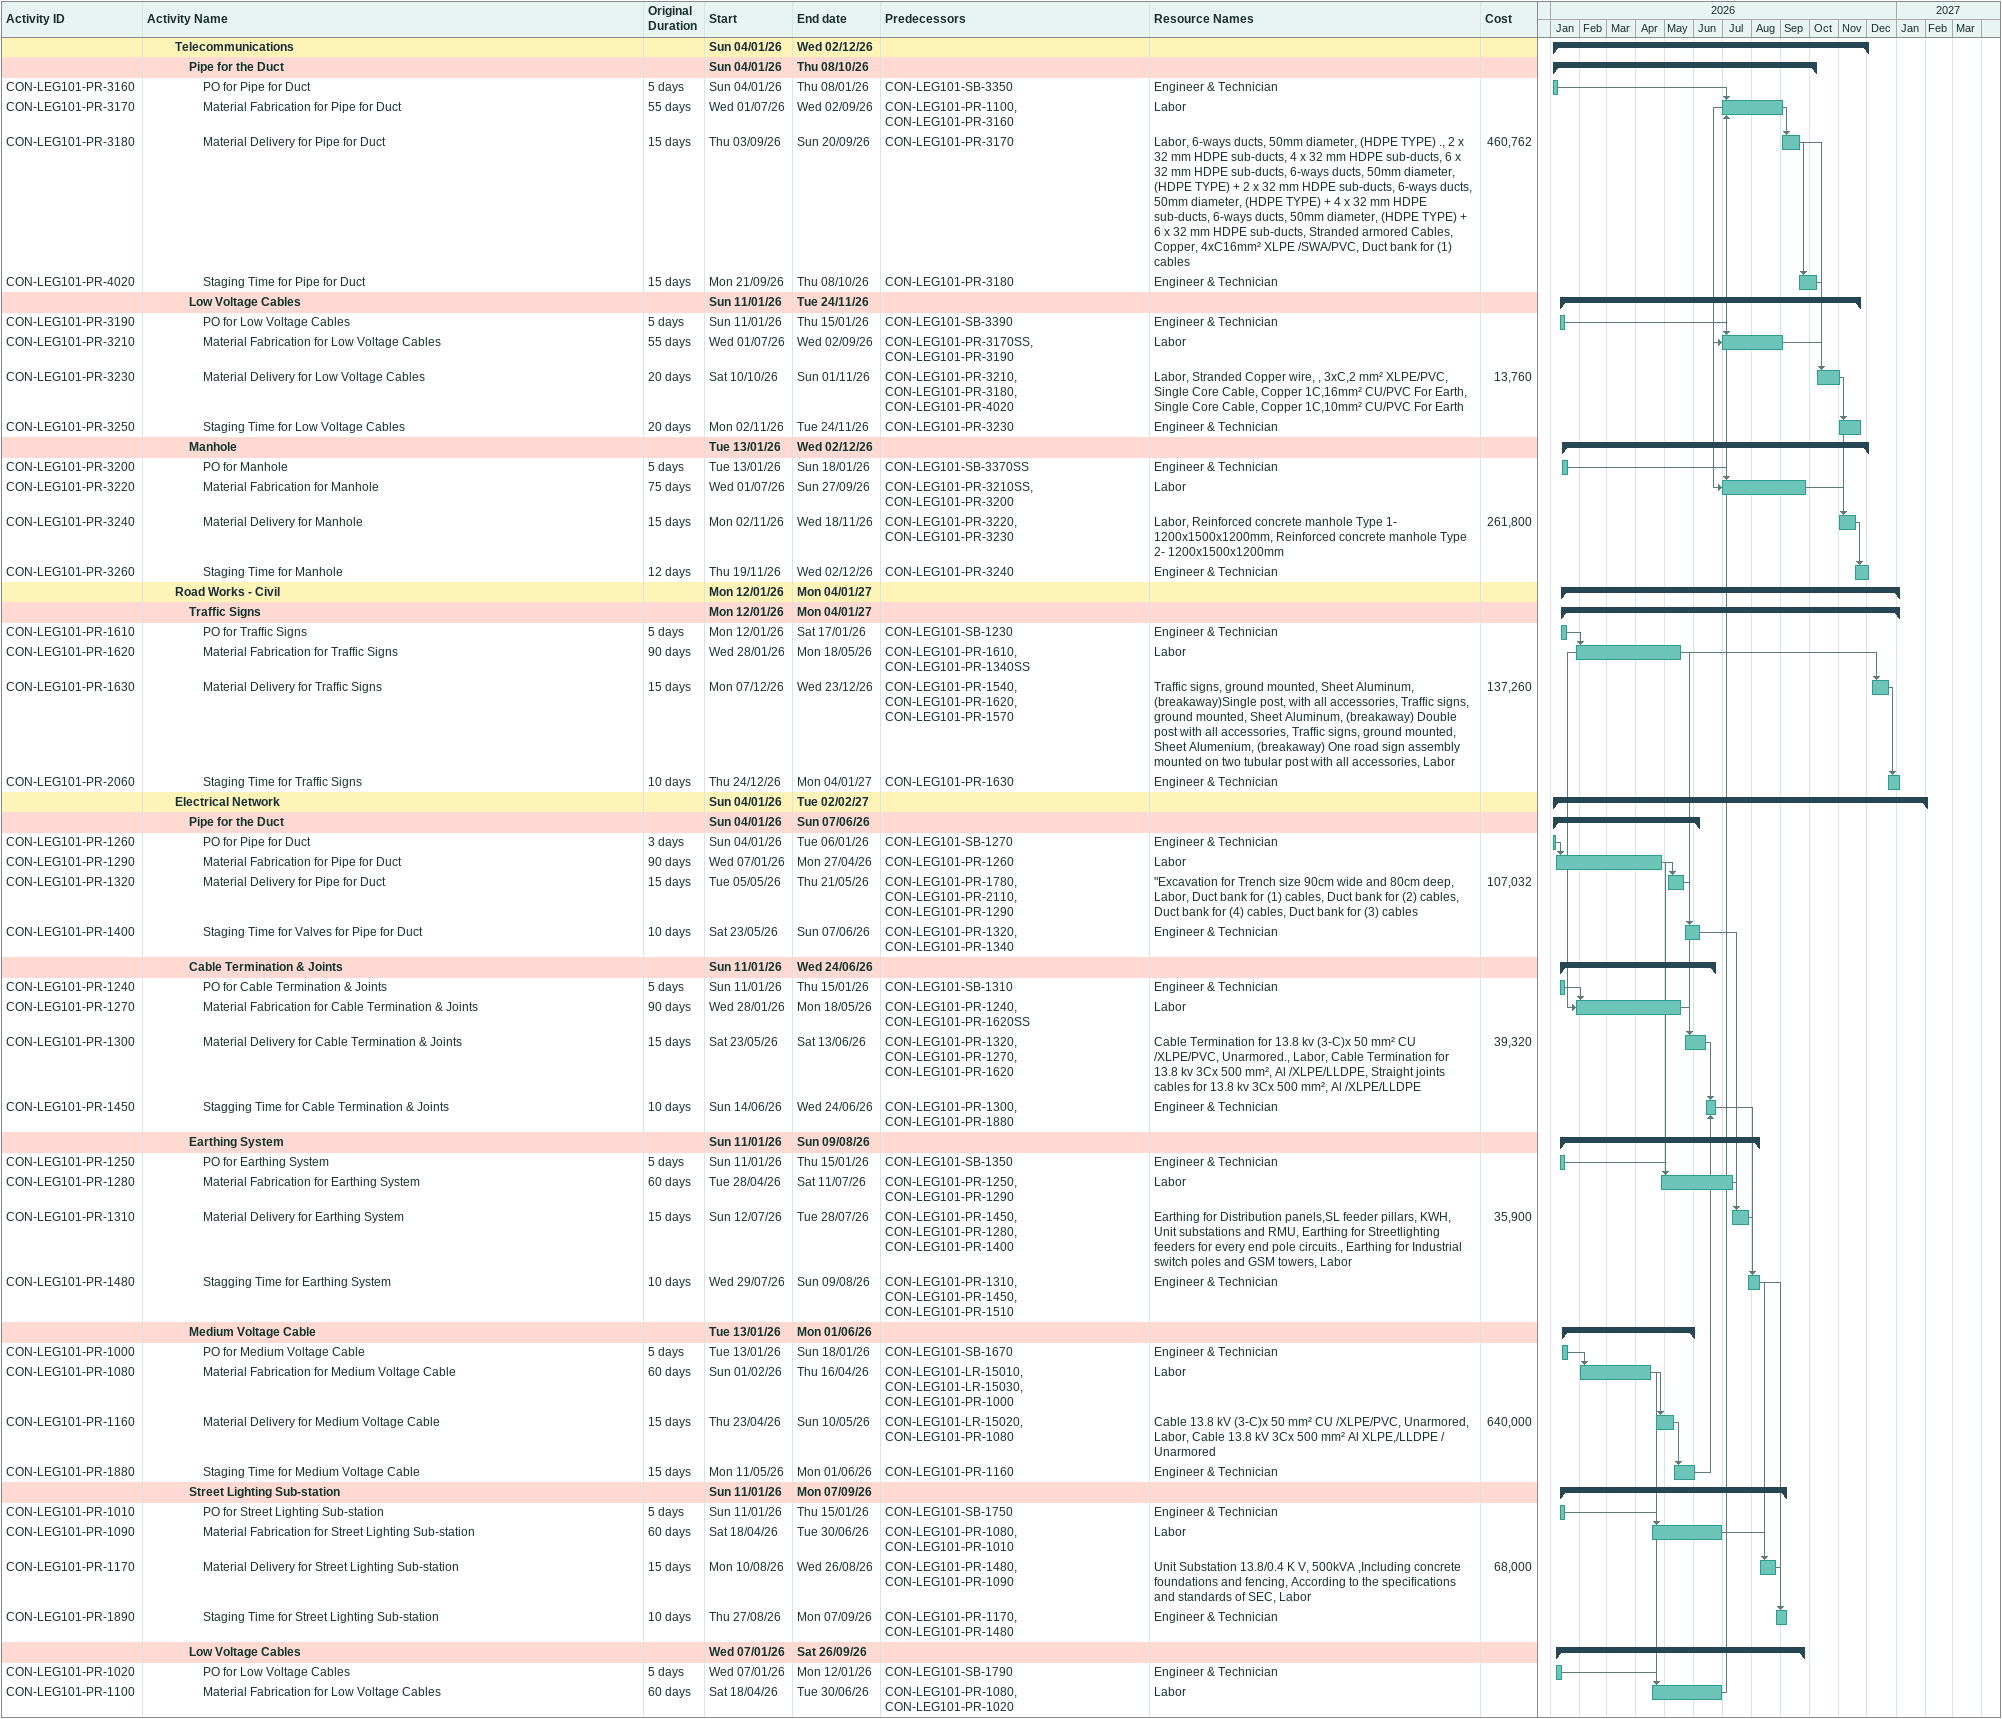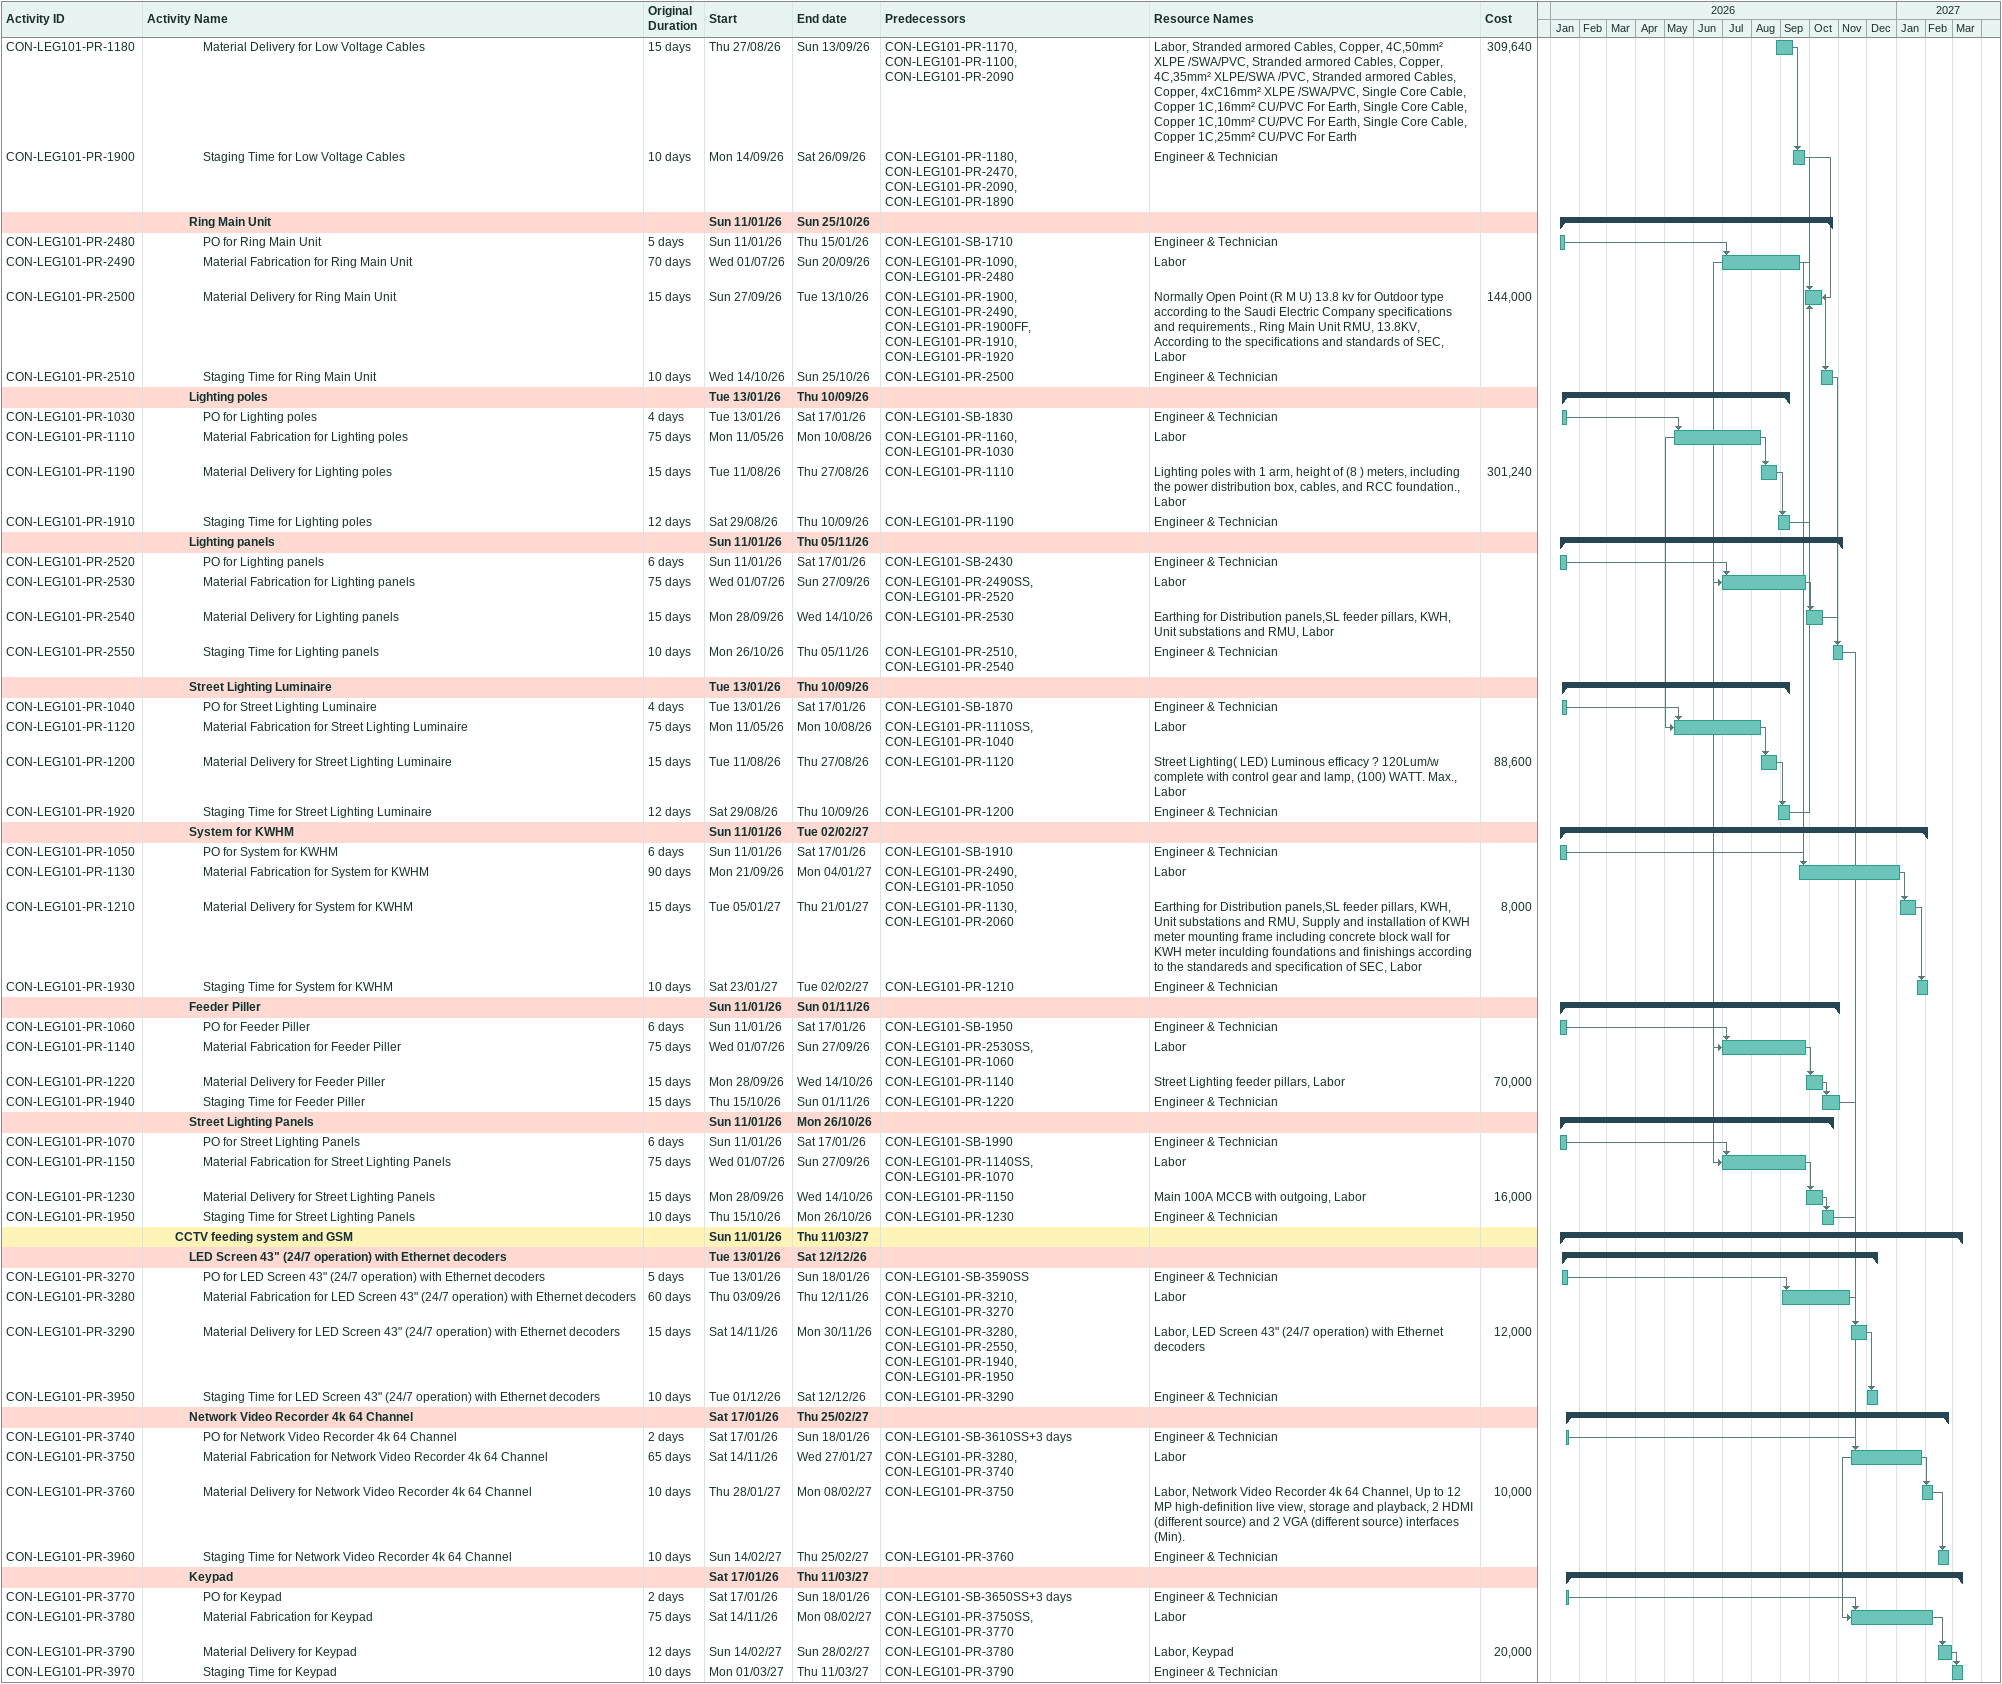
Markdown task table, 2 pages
| ID | Level | Task | Original duration | Start | Finish | Predecessors | Resources | Cost |
|---|---|---|---|---|---|---|---|---|
|  | 3 | **Telecommunications** |  | 2026-01-04 | 2026-12-02 |  |  |  |
|  | 4 | **Pipe for the Duct** |  | 2026-01-04 | 2026-10-08 |  |  |  |
| CON-LEG101-PR-3160 | 5 | PO for Pipe for Duct | 5d | 2026-01-04 | 2026-01-08 | CON-LEG101-SB-3350 | Engineer & Technician |  |
| CON-LEG101-PR-3170 | 5 | Material Fabrication for Pipe for Duct | 55d | 2026-07-01 | 2026-09-02 | CON-LEG101-PR-1100, CON-LEG101-PR-3160 | Labor |  |
| CON-LEG101-PR-3180 | 5 | Material Delivery for Pipe for Duct | 15d | 2026-09-03 | 2026-09-20 | CON-LEG101-PR-3170 | Labor, 6-ways ducts, 50mm diameter, (HDPE TYPE) ., 2 x 32 mm HDPE sub-ducts, 4 x 32 mm HDPE sub-ducts, 6 x 32 mm HDPE sub-ducts, 6-ways ducts, 50mm diameter, (HDPE TYPE) + 2 x 32 mm HDPE sub-ducts, 6-ways ducts, 50mm diameter, (HDPE TYPE) + 4 x 32 mm HDPE sub-ducts, 6-ways ducts, 50mm diameter, (HDPE TYPE) + 6 x 32 mm HDPE sub-ducts, Stranded armored Cables, Copper, 4xC16mm² XLPE /SWA/PVC, Duct bank for (1) cables | 460762 |
| CON-LEG101-PR-4020 | 5 | Staging Time for Pipe for Duct | 15d | 2026-09-21 | 2026-10-08 | CON-LEG101-PR-3180 | Engineer & Technician |  |
|  | 4 | **Low Voltage Cables** |  | 2026-01-11 | 2026-11-24 |  |  |  |
| CON-LEG101-PR-3190 | 5 | PO for Low Voltage Cables | 5d | 2026-01-11 | 2026-01-15 | CON-LEG101-SB-3390 | Engineer & Technician |  |
| CON-LEG101-PR-3210 | 5 | Material Fabrication for Low Voltage Cables | 55d | 2026-07-01 | 2026-09-02 | CON-LEG101-PR-3170SS, CON-LEG101-PR-3190 | Labor |  |
| CON-LEG101-PR-3230 | 5 | Material Delivery for Low Voltage Cables | 20d | 2026-10-10 | 2026-11-01 | CON-LEG101-PR-3210, CON-LEG101-PR-3180, CON-LEG101-PR-4020 | Labor, Stranded Copper wire, , 3xC,2 mm² XLPE/PVC, Single Core Cable, Copper 1C,16mm² CU/PVC For Earth, Single Core Cable, Copper 1C,10mm² CU/PVC For Earth | 13760 |
| CON-LEG101-PR-3250 | 5 | Staging Time for Low Voltage Cables | 20d | 2026-11-02 | 2026-11-24 | CON-LEG101-PR-3230 | Engineer & Technician |  |
|  | 4 | **Manhole** |  | 2026-01-13 | 2026-12-02 |  |  |  |
| CON-LEG101-PR-3200 | 5 | PO for Manhole | 5d | 2026-01-13 | 2026-01-18 | CON-LEG101-SB-3370SS | Engineer & Technician |  |
| CON-LEG101-PR-3220 | 5 | Material Fabrication for Manhole | 75d | 2026-07-01 | 2026-09-27 | CON-LEG101-PR-3210SS, CON-LEG101-PR-3200 | Labor |  |
| CON-LEG101-PR-3240 | 5 | Material Delivery for Manhole | 15d | 2026-11-02 | 2026-11-18 | CON-LEG101-PR-3220, CON-LEG101-PR-3230 | Labor, Reinforced concrete manhole Type 1- 1200x1500x1200mm, Reinforced concrete manhole Type 2- 1200x1500x1200mm | 261800 |
| CON-LEG101-PR-3260 | 5 | Staging Time for Manhole | 12d | 2026-11-19 | 2026-12-02 | CON-LEG101-PR-3240 | Engineer & Technician |  |
|  | 3 | **Road Works - Civil** |  | 2026-01-12 | 2027-01-04 |  |  |  |
|  | 4 | **Traffic Signs** |  | 2026-01-12 | 2027-01-04 |  |  |  |
| CON-LEG101-PR-1610 | 5 | PO for Traffic Signs | 5d | 2026-01-12 | 2026-01-17 | CON-LEG101-SB-1230 | Engineer & Technician |  |
| CON-LEG101-PR-1620 | 5 | Material Fabrication for Traffic Signs | 90d | 2026-01-28 | 2026-05-18 | CON-LEG101-PR-1610, CON-LEG101-PR-1340SS | Labor |  |
| CON-LEG101-PR-1630 | 5 | Material Delivery for Traffic Signs | 15d | 2026-12-07 | 2026-12-23 | CON-LEG101-PR-1540, CON-LEG101-PR-1620, CON-LEG101-PR-1570 | Traffic signs, ground mounted, Sheet Aluminum, (breakaway)Single post, with all accessories, Traffic signs, ground mounted, Sheet Aluminum, (breakaway) Double post with all accessories, Traffic signs, ground mounted, Sheet Alumenium, (breakaway) One road sign assembly mounted on two tubular post with all accessories, Labor | 137260 |
| CON-LEG101-PR-2060 | 5 | Staging Time for Traffic Signs | 10d | 2026-12-24 | 2027-01-04 | CON-LEG101-PR-1630 | Engineer & Technician |  |
|  | 3 | **Electrical Network** |  | 2026-01-04 | 2027-02-02 |  |  |  |
|  | 4 | **Pipe for the Duct** |  | 2026-01-04 | 2026-06-07 |  |  |  |
| CON-LEG101-PR-1260 | 5 | PO for Pipe for Duct | 3d | 2026-01-04 | 2026-01-06 | CON-LEG101-SB-1270 | Engineer & Technician |  |
| CON-LEG101-PR-1290 | 5 | Material Fabrication for Pipe for Duct | 90d | 2026-01-07 | 2026-04-27 | CON-LEG101-PR-1260 | Labor |  |
| CON-LEG101-PR-1320 | 5 | Material Delivery for Pipe for Duct | 15d | 2026-05-05 | 2026-05-21 | CON-LEG101-PR-1780, CON-LEG101-PR-2110, CON-LEG101-PR-1290 | "Excavation for Trench size 90cm wide and 80cm deep, Labor, Duct bank for (1) cables, Duct bank for (2) cables, Duct bank for (4) cables, Duct bank for (3) cables | 107032 |
| CON-LEG101-PR-1400 | 5 | Staging Time for Valves for Pipe for Duct | 10d | 2026-05-23 | 2026-06-07 | CON-LEG101-PR-1320, CON-LEG101-PR-1340 | Engineer & Technician |  |
|  | 4 | **Cable Termination & Joints** |  | 2026-01-11 | 2026-06-24 |  |  |  |
| CON-LEG101-PR-1240 | 5 | PO for Cable Termination & Joints | 5d | 2026-01-11 | 2026-01-15 | CON-LEG101-SB-1310 | Engineer & Technician |  |
| CON-LEG101-PR-1270 | 5 | Material Fabrication for Cable Termination & Joints | 90d | 2026-01-28 | 2026-05-18 | CON-LEG101-PR-1240, CON-LEG101-PR-1620SS | Labor |  |
| CON-LEG101-PR-1300 | 5 | Material Delivery for Cable Termination & Joints | 15d | 2026-05-23 | 2026-06-13 | CON-LEG101-PR-1320, CON-LEG101-PR-1270, CON-LEG101-PR-1620 | Cable Termination for 13.8 kv (3-C)x 50 mm² CU /XLPE/PVC, Unarmored., Labor, Cable Termination for 13.8 kv 3Cx 500 mm², Al /XLPE/LLDPE, Straight joints cables for 13.8 kv 3Cx 500 mm², Al /XLPE/LLDPE | 39320 |
| CON-LEG101-PR-1450 | 5 | Stagging Time for Cable Termination & Joints | 10d | 2026-06-14 | 2026-06-24 | CON-LEG101-PR-1300, CON-LEG101-PR-1880 | Engineer & Technician |  |
|  | 4 | **Earthing System** |  | 2026-01-11 | 2026-08-09 |  |  |  |
| CON-LEG101-PR-1250 | 5 | PO for Earthing System | 5d | 2026-01-11 | 2026-01-15 | CON-LEG101-SB-1350 | Engineer & Technician |  |
| CON-LEG101-PR-1280 | 5 | Material Fabrication for Earthing System | 60d | 2026-04-28 | 2026-07-11 | CON-LEG101-PR-1250, CON-LEG101-PR-1290 | Labor |  |
| CON-LEG101-PR-1310 | 5 | Material Delivery for Earthing System | 15d | 2026-07-12 | 2026-07-28 | CON-LEG101-PR-1450, CON-LEG101-PR-1280, CON-LEG101-PR-1400 | Earthing for Distribution panels,SL feeder pillars, KWH, Unit substations and RMU, Earthing for Streetlighting feeders for every end pole circuits., Earthing for Industrial switch poles and GSM towers, Labor | 35900 |
| CON-LEG101-PR-1480 | 5 | Stagging Time for Earthing System | 10d | 2026-07-29 | 2026-08-09 | CON-LEG101-PR-1310, CON-LEG101-PR-1450, CON-LEG101-PR-1510 | Engineer & Technician |  |
|  | 4 | **Medium Voltage Cable** |  | 2026-01-13 | 2026-06-01 |  |  |  |
| CON-LEG101-PR-1000 | 5 | PO for Medium Voltage Cable | 5d | 2026-01-13 | 2026-01-18 | CON-LEG101-SB-1670 | Engineer & Technician |  |
| CON-LEG101-PR-1080 | 5 | Material Fabrication for Medium Voltage Cable | 60d | 2026-02-01 | 2026-04-16 | CON-LEG101-LR-15010, CON-LEG101-LR-15030, CON-LEG101-PR-1000 | Labor |  |
| CON-LEG101-PR-1160 | 5 | Material Delivery for Medium Voltage Cable | 15d | 2026-04-23 | 2026-05-10 | CON-LEG101-LR-15020, CON-LEG101-PR-1080 | Cable 13.8 kV (3-C)x 50 mm² CU /XLPE/PVC, Unarmored, Labor, Cable 13.8 kV 3Cx 500 mm² Al XLPE,/LLDPE / Unarmored | 640000 |
| CON-LEG101-PR-1880 | 5 | Staging Time for Medium Voltage Cable | 15d | 2026-05-11 | 2026-06-01 | CON-LEG101-PR-1160 | Engineer & Technician |  |
|  | 4 | **Street Lighting Sub-station** |  | 2026-01-11 | 2026-09-07 |  |  |  |
| CON-LEG101-PR-1010 | 5 | PO for Street Lighting Sub-station | 5d | 2026-01-11 | 2026-01-15 | CON-LEG101-SB-1750 | Engineer & Technician |  |
| CON-LEG101-PR-1090 | 5 | Material Fabrication for Street Lighting Sub-station | 60d | 2026-04-18 | 2026-06-30 | CON-LEG101-PR-1080, CON-LEG101-PR-1010 | Labor |  |
| CON-LEG101-PR-1170 | 5 | Material Delivery for Street Lighting Sub-station | 15d | 2026-08-10 | 2026-08-26 | CON-LEG101-PR-1480, CON-LEG101-PR-1090 | Unit Substation 13.8/0.4 K V, 500kVA ,Including concrete foundations and fencing, According to the specifications and standards of SEC, Labor | 68000 |
| CON-LEG101-PR-1890 | 5 | Staging Time for Street Lighting Sub-station | 10d | 2026-08-27 | 2026-09-07 | CON-LEG101-PR-1170, CON-LEG101-PR-1480 | Engineer & Technician |  |
|  | 4 | **Low Voltage Cables** |  | 2026-01-07 | 2026-09-26 |  |  |  |
| CON-LEG101-PR-1020 | 5 | PO for Low Voltage Cables | 5d | 2026-01-07 | 2026-01-12 | CON-LEG101-SB-1790 | Engineer & Technician |  |
| CON-LEG101-PR-1100 | 5 | Material Fabrication for Low Voltage Cables | 60d | 2026-04-18 | 2026-06-30 | CON-LEG101-PR-1080, CON-LEG101-PR-1020 | Labor |  |
| CON-LEG101-PR-1180 | 5 | Material Delivery for Low Voltage Cables | 15d | 2026-08-27 | 2026-09-13 | CON-LEG101-PR-1170, CON-LEG101-PR-1100, CON-LEG101-PR-2090 | Labor, Stranded armored Cables, Copper, 4C,50mm² XLPE /SWA/PVC, Stranded armored Cables, Copper, 4C,35mm² XLPE/SWA /PVC, Stranded armored Cables, Copper, 4xC16mm² XLPE /SWA/PVC, Single Core Cable, Copper 1C,16mm² CU/PVC For Earth, Single Core Cable, Copper 1C,10mm² CU/PVC For Earth, Single Core Cable, Copper 1C,25mm² CU/PVC For Earth | 309640 |
| CON-LEG101-PR-1900 | 5 | Staging Time for Low Voltage Cables | 10d | 2026-09-14 | 2026-09-26 | CON-LEG101-PR-1180, CON-LEG101-PR-2470, CON-LEG101-PR-2090, CON-LEG101-PR-1890 | Engineer & Technician |  |
|  | 4 | **Ring Main Unit** |  | 2026-01-11 | 2026-10-25 |  |  |  |
| CON-LEG101-PR-2480 | 5 | PO for Ring Main Unit | 5d | 2026-01-11 | 2026-01-15 | CON-LEG101-SB-1710 | Engineer & Technician |  |
| CON-LEG101-PR-2490 | 5 | Material Fabrication for Ring Main Unit | 70d | 2026-07-01 | 2026-09-20 | CON-LEG101-PR-1090, CON-LEG101-PR-2480 | Labor |  |
| CON-LEG101-PR-2500 | 5 | Material Delivery for Ring Main Unit | 15d | 2026-09-27 | 2026-10-13 | CON-LEG101-PR-1900, CON-LEG101-PR-2490, CON-LEG101-PR-1900FF, CON-LEG101-PR-1910, CON-LEG101-PR-1920 | Normally Open Point (R M U) 13.8 kv for Outdoor type according to the Saudi Electric Company specifications and requirements., Ring Main Unit RMU, 13.8KV, According to the specifications and standards of SEC, Labor | 144000 |
| CON-LEG101-PR-2510 | 5 | Staging Time for Ring Main Unit | 10d | 2026-10-14 | 2026-10-25 | CON-LEG101-PR-2500 | Engineer & Technician |  |
|  | 4 | **Lighting poles** |  | 2026-01-13 | 2026-09-10 |  |  |  |
| CON-LEG101-PR-1030 | 5 | PO for Lighting poles | 4d | 2026-01-13 | 2026-01-17 | CON-LEG101-SB-1830 | Engineer & Technician |  |
| CON-LEG101-PR-1110 | 5 | Material Fabrication for Lighting poles | 75d | 2026-05-11 | 2026-08-10 | CON-LEG101-PR-1160, CON-LEG101-PR-1030 | Labor |  |
| CON-LEG101-PR-1190 | 5 | Material Delivery for Lighting poles | 15d | 2026-08-11 | 2026-08-27 | CON-LEG101-PR-1110 | Lighting poles with 1 arm, height of (8 ) meters, including the power distribution box, cables, and RCC foundation., Labor | 301240 |
| CON-LEG101-PR-1910 | 5 | Staging Time for Lighting poles | 12d | 2026-08-29 | 2026-09-10 | CON-LEG101-PR-1190 | Engineer & Technician |  |
|  | 4 | **Lighting panels** |  | 2026-01-11 | 2026-11-05 |  |  |  |
| CON-LEG101-PR-2520 | 5 | PO for Lighting panels | 6d | 2026-01-11 | 2026-01-17 | CON-LEG101-SB-2430 | Engineer & Technician |  |
| CON-LEG101-PR-2530 | 5 | Material Fabrication for Lighting panels | 75d | 2026-07-01 | 2026-09-27 | CON-LEG101-PR-2490SS, CON-LEG101-PR-2520 | Labor |  |
| CON-LEG101-PR-2540 | 5 | Material Delivery for Lighting panels | 15d | 2026-09-28 | 2026-10-14 | CON-LEG101-PR-2530 | Earthing for Distribution panels,SL feeder pillars, KWH, Unit substations and RMU, Labor |  |
| CON-LEG101-PR-2550 | 5 | Staging Time for Lighting panels | 10d | 2026-10-26 | 2026-11-05 | CON-LEG101-PR-2510, CON-LEG101-PR-2540 | Engineer & Technician |  |
|  | 4 | **Street Lighting Luminaire** |  | 2026-01-13 | 2026-09-10 |  |  |  |
| CON-LEG101-PR-1040 | 5 | PO for Street Lighting Luminaire | 4d | 2026-01-13 | 2026-01-17 | CON-LEG101-SB-1870 | Engineer & Technician |  |
| CON-LEG101-PR-1120 | 5 | Material Fabrication for Street Lighting Luminaire | 75d | 2026-05-11 | 2026-08-10 | CON-LEG101-PR-1110SS, CON-LEG101-PR-1040 | Labor |  |
| CON-LEG101-PR-1200 | 5 | Material Delivery for Street Lighting Luminaire | 15d | 2026-08-11 | 2026-08-27 | CON-LEG101-PR-1120 | Street Lighting( LED) Luminous efficacy ? 120Lum/w complete with control gear and lamp, (100) WATT. Max., Labor | 88600 |
| CON-LEG101-PR-1920 | 5 | Staging Time for Street Lighting Luminaire | 12d | 2026-08-29 | 2026-09-10 | CON-LEG101-PR-1200 | Engineer & Technician |  |
|  | 4 | **System for KWHM** |  | 2026-01-11 | 2027-02-02 |  |  |  |
| CON-LEG101-PR-1050 | 5 | PO for System for KWHM | 6d | 2026-01-11 | 2026-01-17 | CON-LEG101-SB-1910 | Engineer & Technician |  |
| CON-LEG101-PR-1130 | 5 | Material Fabrication for System for KWHM | 90d | 2026-09-21 | 2027-01-04 | CON-LEG101-PR-2490, CON-LEG101-PR-1050 | Labor |  |
| CON-LEG101-PR-1210 | 5 | Material Delivery for System for KWHM | 15d | 2027-01-05 | 2027-01-21 | CON-LEG101-PR-1130, CON-LEG101-PR-2060 | Earthing for Distribution panels,SL feeder pillars, KWH, Unit substations and RMU, Supply and installation of KWH meter mounting frame including concrete block wall for KWH meter inculding foundations and finishings according to the standareds and specification of SEC, Labor | 8000 |
| CON-LEG101-PR-1930 | 5 | Staging Time for System for KWHM | 10d | 2027-01-23 | 2027-02-02 | CON-LEG101-PR-1210 | Engineer & Technician |  |
|  | 4 | **Feeder Piller** |  | 2026-01-11 | 2026-11-01 |  |  |  |
| CON-LEG101-PR-1060 | 5 | PO for Feeder Piller | 6d | 2026-01-11 | 2026-01-17 | CON-LEG101-SB-1950 | Engineer & Technician |  |
| CON-LEG101-PR-1140 | 5 | Material Fabrication for Feeder Piller | 75d | 2026-07-01 | 2026-09-27 | CON-LEG101-PR-2530SS, CON-LEG101-PR-1060 | Labor |  |
| CON-LEG101-PR-1220 | 5 | Material Delivery for Feeder Piller | 15d | 2026-09-28 | 2026-10-14 | CON-LEG101-PR-1140 | Street Lighting feeder pillars, Labor | 70000 |
| CON-LEG101-PR-1940 | 5 | Staging Time for Feeder Piller | 15d | 2026-10-15 | 2026-11-01 | CON-LEG101-PR-1220 | Engineer & Technician |  |
|  | 4 | **Street Lighting Panels** |  | 2026-01-11 | 2026-10-26 |  |  |  |
| CON-LEG101-PR-1070 | 5 | PO for Street Lighting Panels | 6d | 2026-01-11 | 2026-01-17 | CON-LEG101-SB-1990 | Engineer & Technician |  |
| CON-LEG101-PR-1150 | 5 | Material Fabrication for Street Lighting Panels | 75d | 2026-07-01 | 2026-09-27 | CON-LEG101-PR-1140SS, CON-LEG101-PR-1070 | Labor |  |
| CON-LEG101-PR-1230 | 5 | Material Delivery for Street Lighting Panels | 15d | 2026-09-28 | 2026-10-14 | CON-LEG101-PR-1150 | Main 100A MCCB with outgoing, Labor | 16000 |
| CON-LEG101-PR-1950 | 5 | Staging Time for Street Lighting Panels | 10d | 2026-10-15 | 2026-10-26 | CON-LEG101-PR-1230 | Engineer & Technician |  |
|  | 3 | **CCTV feeding system and GSM** |  | 2026-01-11 | 2027-03-11 |  |  |  |
|  | 4 | **LED Screen 43" (24/7 operation) with Ethernet decoders** |  | 2026-01-13 | 2026-12-12 |  |  |  |
| CON-LEG101-PR-3270 | 5 | PO for LED Screen 43" (24/7 operation) with Ethernet decoders | 5d | 2026-01-13 | 2026-01-18 | CON-LEG101-SB-3590SS | Engineer & Technician |  |
| CON-LEG101-PR-3280 | 5 | Material Fabrication for LED Screen 43" (24/7 operation) with Ethernet decoders | 60d | 2026-09-03 | 2026-11-12 | CON-LEG101-PR-3210, CON-LEG101-PR-3270 | Labor |  |
| CON-LEG101-PR-3290 | 5 | Material Delivery for LED Screen 43" (24/7 operation) with Ethernet decoders | 15d | 2026-11-14 | 2026-11-30 | CON-LEG101-PR-3280, CON-LEG101-PR-2550, CON-LEG101-PR-1940, CON-LEG101-PR-1950 | Labor, LED Screen 43" (24/7 operation) with Ethernet decoders | 12000 |
| CON-LEG101-PR-3950 | 5 | Staging Time for LED Screen 43" (24/7 operation) with Ethernet decoders | 10d | 2026-12-01 | 2026-12-12 | CON-LEG101-PR-3290 | Engineer & Technician |  |
|  | 4 | **Network Video Recorder 4k 64 Channel** |  | 2026-01-17 | 2027-02-25 |  |  |  |
| CON-LEG101-PR-3740 | 5 | PO for Network Video Recorder 4k 64 Channel | 2d | 2026-01-17 | 2026-01-18 | CON-LEG101-SB-3610SS+3d | Engineer & Technician |  |
| CON-LEG101-PR-3750 | 5 | Material Fabrication for Network Video Recorder 4k 64 Channel | 65d | 2026-11-14 | 2027-01-27 | CON-LEG101-PR-3280, CON-LEG101-PR-3740 | Labor |  |
| CON-LEG101-PR-3760 | 5 | Material Delivery for Network Video Recorder 4k 64 Channel | 10d | 2027-01-28 | 2027-02-08 | CON-LEG101-PR-3750 | Labor, Network Video Recorder 4k 64 Channel, Up to 12 MP high-definition live view, storage and playback, 2 HDMI (different source) and 2 VGA (different source) interfaces (Min). | 10000 |
| CON-LEG101-PR-3960 | 5 | Staging Time for Network Video Recorder 4k 64 Channel | 10d | 2027-02-14 | 2027-02-25 | CON-LEG101-PR-3760 | Engineer & Technician |  |
|  | 4 | **Keypad** |  | 2026-01-17 | 2027-03-11 |  |  |  |
| CON-LEG101-PR-3770 | 5 | PO for Keypad | 2d | 2026-01-17 | 2026-01-18 | CON-LEG101-SB-3650SS+3d | Engineer & Technician |  |
| CON-LEG101-PR-3780 | 5 | Material Fabrication for Keypad | 75d | 2026-11-14 | 2027-02-08 | CON-LEG101-PR-3750SS, CON-LEG101-PR-3770 | Labor |  |
| CON-LEG101-PR-3790 | 5 | Material Delivery for Keypad | 12d | 2027-02-14 | 2027-02-28 | CON-LEG101-PR-3780 | Labor, Keypad | 20000 |
| CON-LEG101-PR-3970 | 5 | Staging Time for Keypad | 10d | 2027-03-01 | 2027-03-11 | CON-LEG101-PR-3790 | Engineer & Technician |  |
